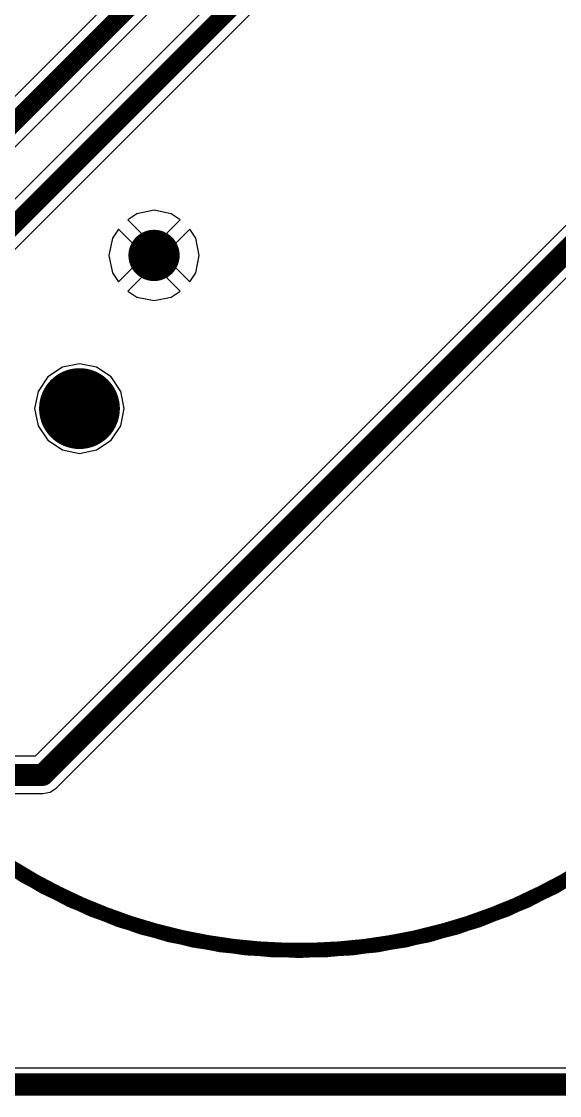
# Model space of a CAD drawing. Header units: millimetres. Extents: x 147.1 to 177.7, y 27.4 to 66.7.
# Drawn here: x 159.16 to 166.51, y 27.37 to 42.03 of the extents above; entities that cross this region are included whole.
import ezdxf

# ---------------------------------------------------------------- set-up
doc = ezdxf.new("R2010")
doc.units = ezdxf.units.MM
for name, color, linetype in [('BottomLayer', 5, 'Continuous'), ('BottomOverlay', 54, 'Continuous'), ('BottomSolder', 6, 'Continuous'), ('KeepOutLayer', 6, 'Continuous'), ('Mechanical15', 56, 'Continuous'), ('MultiLayer', 9, 'Continuous'), ('PadHoleLayer', 156, 'Continuous'), ('TopLayer', 1, 'Continuous'), ('TopOverlay', 2, 'Continuous'), ('TopSolder', 216, 'Continuous'), ('ViaHoleLayer', 16, 'Continuous')]:
    doc.layers.add(name, color=color, linetype=linetype)

# ---------------------------------------------------------------- blocks, each defined once
blk = doc.blocks.new('A______104H_TDA0_R01_2')
at = {"layer": 'TopOverlay', "const_width": 0.15}
blk.add_lwpolyline([(0, 0), (28.15, 0)], dxfattribs=at)
blk = doc.blocks.new('S8411_45R_B_36')
at = {"layer": 'BottomLayer', "const_width": 0.45}
blk.add_lwpolyline([(-0.225, -3, 1), (0.225, -3, 1)], format="xyb", close=True, dxfattribs=at)
at = {"layer": 'BottomOverlay', "const_width": 0.2}
for points in [[(-3.302, -6.623, -0.619422), (-3.29, 6.628)], [(3.302, 6.623, -0.619422), (3.29, -6.628)]]:
    blk.add_lwpolyline(points, format="xyb", dxfattribs=at)
at = {"layer": 'BottomSolder', "const_width": 0.552}
blk.add_lwpolyline([(-0.276, -3, 1), (0.276, -3, 1)], format="xyb", close=True, dxfattribs=at)
at = {"layer": 'Mechanical15'}
for points, const_width in [([(7.4, 0, 1), (-7.4, 0, 1)], 0.2), ([(7.35, 0, 1), (7.45, 0, 1)], 0.1)]:
    blk.add_lwpolyline(points, format="xyb", close=True, dxfattribs=dict(at, const_width=const_width))
at = {"layer": 'MultiLayer', "const_width": 0.45}
blk.add_lwpolyline([(-0.225, -3, 1), (0.225, -3, 1)], format="xyb", close=True, dxfattribs=at)
at = {"layer": 'PadHoleLayer', "const_width": 0.5}
blk.add_lwpolyline([(-0.25, -3, 1), (0.25, -3, 1)], format="xyb", close=True, dxfattribs=at)
at = {"layer": 'TopLayer', "const_width": 0.45}
blk.add_lwpolyline([(-0.225, -3, 1), (0.225, -3, 1)], format="xyb", close=True, dxfattribs=at)
at = {"layer": 'TopSolder', "const_width": 0.552}
blk.add_lwpolyline([(-0.276, -3, 1), (0.276, -3, 1)], format="xyb", close=True, dxfattribs=at)

msp = doc.modelspace()

# ---------------------------------------------------------------- linework, layer by layer
at = {"layer": 'BottomLayer'}
for p, q in [((167.257, 39.918), (159.344, 32.005)), ((159.63, 31.57), (167.618, 39.558)), ((160.968, 39.457), (160.732, 39.41)), ((161.204, 39.41), (160.968, 39.457)), ((160.732, 39.41), (160.609, 39.327)), ((160.609, 39.327), (160.968, 38.968)), ((160.968, 38.968), (161.327, 39.327)), ((161.327, 39.327), (161.204, 39.41)), ((160.482, 39.2), (160.399, 39.077)), ((160.841, 38.841), (160.482, 39.2)), ((161.455, 39.2), (161.095, 38.841)), ((161.537, 39.077), (161.455, 39.2)), ((160.399, 39.077), (160.352, 38.841)), ((161.584, 38.841), (161.537, 39.077)), ((160.352, 38.841), (160.399, 38.605)), ((160.482, 38.482), (160.841, 38.841)), ((160.968, 38.714), (160.609, 38.354)), ((161.327, 38.354), (160.968, 38.714)), ((161.095, 38.841), (161.455, 38.482)), ((161.537, 38.605), (161.584, 38.841)), ((160.399, 38.605), (160.482, 38.482)), ((161.455, 38.482), (161.537, 38.605)), ((160.609, 38.354), (160.732, 38.272)), ((160.732, 38.272), (160.968, 38.225)), ((160.968, 38.225), (161.204, 38.272)), ((161.204, 38.272), (161.327, 38.354)), ((159.716, 37.315), (159.517, 37.183)), ((159.95, 37.362), (159.716, 37.315)), ((160.184, 37.315), (159.95, 37.362)), ((160.383, 37.183), (160.184, 37.315)), ((159.517, 37.183), (159.385, 36.984)), ((160.515, 36.984), (160.383, 37.183)), ((159.385, 36.984), (159.338, 36.75)), ((160.562, 36.75), (160.515, 36.984)), ((159.338, 36.75), (159.385, 36.516)), ((160.515, 36.516), (160.562, 36.75)), ((159.385, 36.516), (159.517, 36.317)), ((160.383, 36.317), (160.515, 36.516)), ((159.517, 36.317), (159.716, 36.185)), ((160.184, 36.185), (160.383, 36.317)), ((159.716, 36.185), (159.95, 36.138)), ((159.95, 36.138), (160.184, 36.185)), ((159.344, 32.005), (155, 32.005)), ((159.548, 31.514), (159.63, 31.57)), ((155, 31.495), (159.45, 31.495)), ((159.45, 31.495), (159.548, 31.514)), ((176.55, 27.746), (148.2, 27.746))]:
    msp.add_line(p, q, dxfattribs=at)
at = {"layer": 'BottomLayer', "const_width": 0.3}
for points in [[(159.45, 31.75), (167.7, 40)], [(154, 31.75), (159.45, 31.75)]]:
    msp.add_lwpolyline(points, dxfattribs=at)
at = {"layer": 'BottomLayer'}
for points, const_width in [([(160.793, 38.841, 1), (161.143, 38.841, 1)], 0.35), ([(159.375, 31.75, 1), (159.525, 31.75, 1)], 0.15), ([(159.375, 31.75, 1), (159.525, 31.75, 1)], 0.15)]:
    msp.add_lwpolyline(points, format="xyb", close=True, dxfattribs=dict(at, const_width=const_width))
at = {"layer": 'KeepOutLayer', "const_width": 0.254}
msp.add_lwpolyline([(148.2, 27.5), (176.55, 27.5)], dxfattribs=at)
at = {"layer": 'MultiLayer', "const_width": 0.35}
msp.add_lwpolyline([(160.793, 38.841, 1), (161.143, 38.841, 1)], format="xyb", close=True, dxfattribs=at)
at = {"layer": 'TopLayer'}
for p, q in [((164.86, 45.405), (156.699, 37.244)), ((163.46, 45.405), (158.979, 40.923)), ((156.472, 37.728), (163.805, 45.06)), ((156.972, 36.828), (165.205, 45.06)), ((160.968, 39.457), (160.732, 39.41)), ((161.204, 39.41), (160.968, 39.457)), ((160.732, 39.41), (160.609, 39.327)), ((160.609, 39.327), (160.968, 38.968)), ((160.968, 38.968), (161.327, 39.327)), ((161.327, 39.327), (161.204, 39.41)), ((160.482, 39.2), (160.399, 39.077)), ((160.841, 38.841), (160.482, 39.2)), ((161.455, 39.2), (161.095, 38.841)), ((161.537, 39.077), (161.455, 39.2)), ((160.399, 39.077), (160.352, 38.841)), ((161.584, 38.841), (161.537, 39.077)), ((160.352, 38.841), (160.399, 38.605)), ((160.482, 38.482), (160.841, 38.841)), ((160.968, 38.714), (160.609, 38.354)), ((161.327, 38.354), (160.968, 38.714)), ((161.095, 38.841), (161.455, 38.482)), ((161.537, 38.605), (161.584, 38.841)), ((160.399, 38.605), (160.482, 38.482)), ((161.455, 38.482), (161.537, 38.605)), ((160.609, 38.354), (160.732, 38.272)), ((160.732, 38.272), (160.968, 38.225)), ((160.968, 38.225), (161.204, 38.272)), ((161.204, 38.272), (161.327, 38.354)), ((159.716, 37.315), (159.517, 37.183)), ((159.95, 37.362), (159.716, 37.315)), ((160.184, 37.315), (159.95, 37.362)), ((160.383, 37.183), (160.184, 37.315)), ((159.517, 37.183), (159.385, 36.984)), ((160.515, 36.984), (160.383, 37.183)), ((159.385, 36.984), (159.338, 36.75)), ((160.562, 36.75), (160.515, 36.984)), ((159.338, 36.75), (159.385, 36.516)), ((160.515, 36.516), (160.562, 36.75)), ((159.385, 36.516), (159.517, 36.317)), ((160.383, 36.317), (160.515, 36.516)), ((159.517, 36.317), (159.716, 36.185)), ((160.184, 36.185), (160.383, 36.317)), ((159.716, 36.185), (159.95, 36.138)), ((159.95, 36.138), (160.184, 36.185)), ((176.55, 27.746), (148.2, 27.746))]:
    msp.add_line(p, q, dxfattribs=at)
at = {"layer": 'TopLayer', "const_width": 0.25}
for points in [[(156.3, 37.9), (163.9, 45.5)], [(156.8, 37), (165.3, 45.5)]]:
    msp.add_lwpolyline(points, dxfattribs=at)
at = {"layer": 'TopLayer', "const_width": 0.35}
msp.add_lwpolyline([(160.793, 38.841, 1), (161.143, 38.841, 1)], format="xyb", close=True, dxfattribs=at)
at = {"layer": 'ViaHoleLayer', "const_width": 0.15}
msp.add_lwpolyline([(160.893, 38.841, 1), (161.043, 38.841, 1)], format="xyb", close=True, dxfattribs=at)

# ---------------------------------------------------------------- block references
msp.add_blockref('A______104H_TDA0_R01_2', (148.3, 27.6))
at = {"rotation": 270}
msp.add_blockref('S8411_45R_B_36', (162.95, 36.75), dxfattribs=at)

doc.saveas('drawing.dxf')
